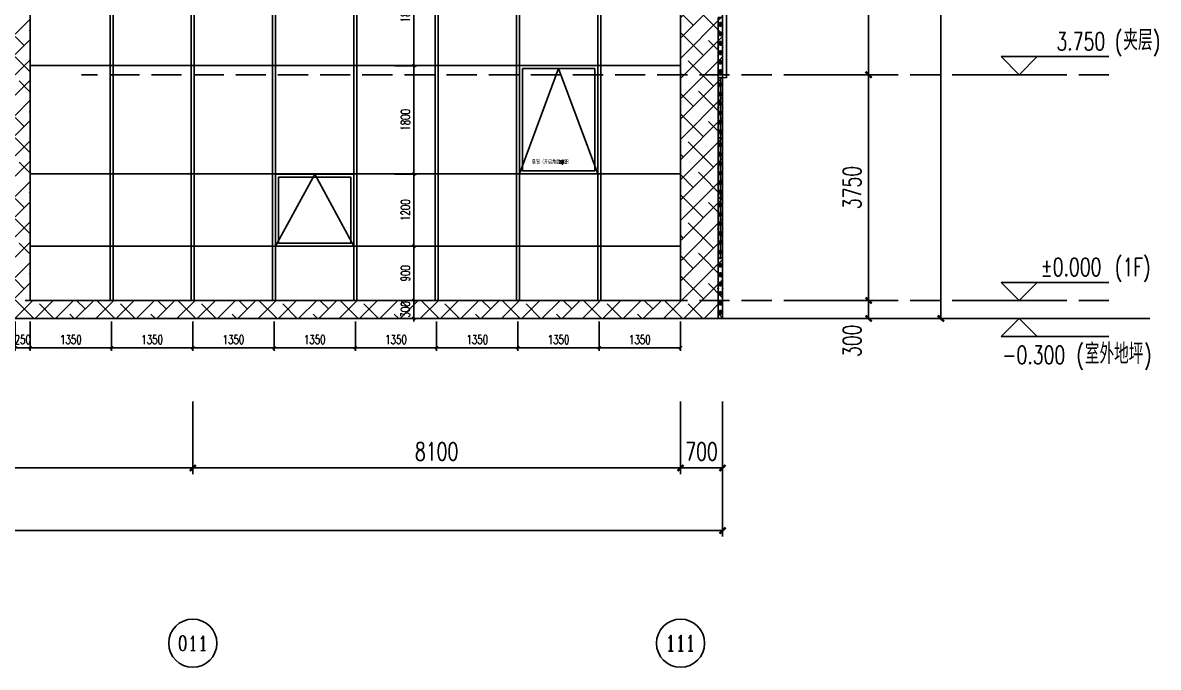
# Model space of a CAD drawing. Extents: x -2377130 to 293730, y -2 to 754590.
# Drawn here: x -2046682 to -2027820, y 511142 to 521851 of the extents above; entities that cross this region are included whole.
import ezdxf
from ezdxf.enums import TextEntityAlignment as Align

# ---------------------------------------------------------------- set-up
doc = ezdxf.new("R2010")
doc.units = 0
doc.header["$LTSCALE"] = 1000
doc.header["$MEASUREMENT"] = 0
doc.linetypes.add('__DASH', pattern=[0.35, 0.25, -0.1])
doc.linetypes.add('DOTE', pattern=[2.42, 2, -0.2, 0.02, -0.2])
doc.layers.get('Defpoints').update_dxf_attribs({"color": 210})
for name, color, linetype in [('A-AXIS-D', 1, 'Continuous'), ('A-AXIS-DOTE', 14, 'DOTE'), ('A-AXIS-DP', 126, 'Continuous'), ('A-HATCH-2', 251, 'Continuous'), ('A-LIN-V', 9, 'Continuous'), ('A-WINDOW', 140, 'Continuous'), ('A-门窗表显示尺寸', 160, 'Continuous'), ('AS-WALL', 40, 'Continuous'), ('DIM-照明', 3, 'Continuous'), ('DIM_ELEV', 3, 'Continuous'), ('EQUIP-照明', 3, 'Continuous'), ('PUB_TEXT', 7, 'Continuous')]:
    doc.layers.add(name, color=color, linetype=linetype)
doc.layers.add('A-WALL-HATCH', color=8, linetype='Continuous', lineweight=13)
doc.styles.add('_TCH_AXIS', font='COMPLEX', dxfattribs={"bigfont": 'GBCBIG'})
doc.styles.add('_TCH_DIM', font='SIMPLEX', dxfattribs={"bigfont": 'GBCBIG'})
doc.styles.add('_TCH_DIM_T3', font='SIMPLEX', dxfattribs={"width": 0.705882, "bigfont": 'GBCBIG'})
doc.styles.add('_TEL_DIM', font='SIMPLEX', dxfattribs={"width": 0.8, "height": 3.5, "bigfont": 'HZTXT'})
doc.styles.add('A-STANDARD', font='SIMPLEX', dxfattribs={"bigfont": 'GBCBIG'})
doc.dimstyles.new('_TCH_ARCH&&100', dxfattribs={"dimtxt": 297.5, "dimasz": 100, "dimexe": 100, "dimexo": 100, "dimgap": 126.25, "dimtad": 1, "dimdec": 0, "dimzin": 0, "dimdsep": 46, "dimtxsty": '_TCH_DIM_T3', "dimblk": 'ARCHTICK', "dimcen": 0.09, "dimclrt": 7, "dimazin": 2, "dimtfac": 1, "dimtdec": 0, "dimtix": 1, "dimtmove": 2, "dimatfit": 3, "dimfxl": 0, "dimtolj": 1, "dimtzin": 0, "dimarcsym": 0})
doc.dimstyles.new('_TCH_ARCH&&50', dxfattribs={"dimtxt": 148.75, "dimasz": 50, "dimexe": 50, "dimexo": 50, "dimgap": 63.125, "dimtad": 1, "dimdec": 0, "dimzin": 0, "dimdsep": 46, "dimtxsty": '_TCH_DIM_T3', "dimblk": 'ARCHTICK', "dimcen": 0.09, "dimclrt": 7, "dimazin": 2, "dimtfac": 1, "dimtdec": 0, "dimtix": 1, "dimtmove": 2, "dimatfit": 3, "dimfxl": 0, "dimtolj": 1, "dimtzin": 0, "dimarcsym": 0})
pattern_1 = [(45, (0, 0), (-168.379802, 168.379802), []), (135, (0, 0), (-505.139407, 168.379802), [595.3125, -357.1875])]

# ---------------------------------------------------------------- blocks, each defined once
blk = doc.blocks.new('34543')
at = {"layer": 'A-WINDOW', "color": 8}
for p, q in [((-2029402, 531687), (-2029402, 517237)), ((-2029352, 531687), (-2029352, 517237))]:
    blk.add_line(p, q, dxfattribs=at)
blk = doc.blocks.new('w42343')
at = {"layer": 'A-WINDOW', "color": 8}
blk.add_lwpolyline([(-2124382, 518137), (-2123732, 519337), (-2123082, 518137)], dxfattribs=at)
for points in [[(-2124382, 519337), (-2123082, 519337), (-2123082, 518137), (-2124382, 518137)], [(-2124332, 519287), (-2123132, 519287), (-2123132, 518187), (-2124332, 518187)]]:
    blk.add_lwpolyline(points, close=True, dxfattribs=at)
blk = doc.blocks.new('_ArchTick')
at = {"color": 0, "linetype": 'ByBlock', "const_width": 0.4}
blk.add_lwpolyline([(-0.5, -0.5), (0.5, 0.5)], dxfattribs=at)
blk = doc.blocks.new('*D594')
at = {"layer": 'A-AXIS-DP', "color": 0, "lineweight": -2}
for p, q in [((-2037107, 516887), (-2037107, 516400)), ((-2035757, 516887), (-2035757, 516400)), ((-2037107, 516450), (-2035757, 516450))]:
    blk.add_line(p, q, dxfattribs=at)
at = {"layer": 'Defpoints', "color": 0}
for p in [(-2037107, 516937), (-2035757, 516937), (-2035757, 516450)]:
    blk.add_point(p, dxfattribs=at)
at = {"layer": 'A-AXIS-DP', "color": 0, "lineweight": -2, "xscale": 50, "yscale": 50, "zscale": 50, "rotation": 180}
blk.add_blockref('_ArchTick', (-2037107, 516450), dxfattribs=at)
at = {"layer": 'A-AXIS-DP', "color": 0, "lineweight": -2, "xscale": 50, "yscale": 50, "zscale": 50}
blk.add_blockref('_ArchTick', (-2035757, 516450), dxfattribs=at)
at = {"layer": 'A-AXIS-DP', "color": 7, "insert": (-2036432, 516587), "char_height": 148.8, "attachment_point": 5, "style": '_TCH_DIM_T3'}
blk.add_mtext('\\A1;1350', dxfattribs=at)
blk = doc.blocks.new('*D593')
at = {"layer": 'A-AXIS-DP', "color": 0, "lineweight": -2}
for p, q in [((-2038457, 516887), (-2038457, 516400)), ((-2037107, 516887), (-2037107, 516400)), ((-2038457, 516450), (-2037107, 516450))]:
    blk.add_line(p, q, dxfattribs=at)
at = {"layer": 'Defpoints', "color": 0}
for p in [(-2038457, 516937), (-2037107, 516937), (-2037107, 516450)]:
    blk.add_point(p, dxfattribs=at)
at = {"layer": 'A-AXIS-DP', "color": 0, "lineweight": -2, "xscale": 50, "yscale": 50, "zscale": 50, "rotation": 180}
blk.add_blockref('_ArchTick', (-2038457, 516450), dxfattribs=at)
at = {"layer": 'A-AXIS-DP', "color": 0, "lineweight": -2, "xscale": 50, "yscale": 50, "zscale": 50}
blk.add_blockref('_ArchTick', (-2037107, 516450), dxfattribs=at)
at = {"layer": 'A-AXIS-DP', "color": 7, "insert": (-2037782, 516587), "char_height": 148.8, "attachment_point": 5, "style": '_TCH_DIM_T3'}
blk.add_mtext('\\A1;1350', dxfattribs=at)
blk = doc.blocks.new('*D592')
at = {"layer": 'A-AXIS-DP', "color": 0, "lineweight": -2}
for p, q in [((-2039807, 516887), (-2039807, 516400)), ((-2038457, 516887), (-2038457, 516400)), ((-2039807, 516450), (-2038457, 516450))]:
    blk.add_line(p, q, dxfattribs=at)
at = {"layer": 'Defpoints', "color": 0}
for p in [(-2039807, 516937), (-2038457, 516937), (-2038457, 516450)]:
    blk.add_point(p, dxfattribs=at)
at = {"layer": 'A-AXIS-DP', "color": 0, "lineweight": -2, "xscale": 50, "yscale": 50, "zscale": 50, "rotation": 180}
blk.add_blockref('_ArchTick', (-2039807, 516450), dxfattribs=at)
at = {"layer": 'A-AXIS-DP', "color": 0, "lineweight": -2, "xscale": 50, "yscale": 50, "zscale": 50}
blk.add_blockref('_ArchTick', (-2038457, 516450), dxfattribs=at)
at = {"layer": 'A-AXIS-DP', "color": 7, "insert": (-2039132, 516587), "char_height": 148.8, "attachment_point": 5, "style": '_TCH_DIM_T3'}
blk.add_mtext('\\A1;1350', dxfattribs=at)
blk = doc.blocks.new('*D591')
at = {"layer": 'A-AXIS-DP', "color": 0, "lineweight": -2}
for p, q in [((-2041157, 516887), (-2041157, 516400)), ((-2039807, 516887), (-2039807, 516400)), ((-2041157, 516450), (-2039807, 516450))]:
    blk.add_line(p, q, dxfattribs=at)
at = {"layer": 'Defpoints', "color": 0}
for p in [(-2041157, 516937), (-2039807, 516937), (-2039807, 516450)]:
    blk.add_point(p, dxfattribs=at)
at = {"layer": 'A-AXIS-DP', "color": 0, "lineweight": -2, "xscale": 50, "yscale": 50, "zscale": 50, "rotation": 180}
blk.add_blockref('_ArchTick', (-2041157, 516450), dxfattribs=at)
at = {"layer": 'A-AXIS-DP', "color": 0, "lineweight": -2, "xscale": 50, "yscale": 50, "zscale": 50}
blk.add_blockref('_ArchTick', (-2039807, 516450), dxfattribs=at)
at = {"layer": 'A-AXIS-DP', "color": 7, "insert": (-2040482, 516587), "char_height": 148.8, "attachment_point": 5, "style": '_TCH_DIM_T3'}
blk.add_mtext('\\A1;1350', dxfattribs=at)
blk = doc.blocks.new('*D590')
at = {"layer": 'A-AXIS-DP', "color": 0, "lineweight": -2}
for p, q in [((-2042507, 516887), (-2042507, 516400)), ((-2041157, 516887), (-2041157, 516400)), ((-2042507, 516450), (-2041157, 516450))]:
    blk.add_line(p, q, dxfattribs=at)
at = {"layer": 'Defpoints', "color": 0}
for p in [(-2042507, 516937), (-2041157, 516937), (-2041157, 516450)]:
    blk.add_point(p, dxfattribs=at)
at = {"layer": 'A-AXIS-DP', "color": 0, "lineweight": -2, "xscale": 50, "yscale": 50, "zscale": 50, "rotation": 180}
blk.add_blockref('_ArchTick', (-2042507, 516450), dxfattribs=at)
at = {"layer": 'A-AXIS-DP', "color": 0, "lineweight": -2, "xscale": 50, "yscale": 50, "zscale": 50}
blk.add_blockref('_ArchTick', (-2041157, 516450), dxfattribs=at)
at = {"layer": 'A-AXIS-DP', "color": 7, "insert": (-2041832, 516587), "char_height": 148.8, "attachment_point": 5, "style": '_TCH_DIM_T3'}
blk.add_mtext('\\A1;1350', dxfattribs=at)
blk = doc.blocks.new('*D589')
at = {"layer": 'A-AXIS-DP', "color": 0, "lineweight": -2}
for p, q in [((-2043857, 516887), (-2043857, 516400)), ((-2042507, 516887), (-2042507, 516400)), ((-2043857, 516450), (-2042507, 516450))]:
    blk.add_line(p, q, dxfattribs=at)
at = {"layer": 'Defpoints', "color": 0}
for p in [(-2043857, 516937), (-2042507, 516937), (-2042507, 516450)]:
    blk.add_point(p, dxfattribs=at)
at = {"layer": 'A-AXIS-DP', "color": 0, "lineweight": -2, "xscale": 50, "yscale": 50, "zscale": 50, "rotation": 180}
blk.add_blockref('_ArchTick', (-2043857, 516450), dxfattribs=at)
at = {"layer": 'A-AXIS-DP', "color": 0, "lineweight": -2, "xscale": 50, "yscale": 50, "zscale": 50}
blk.add_blockref('_ArchTick', (-2042507, 516450), dxfattribs=at)
at = {"layer": 'A-AXIS-DP', "color": 7, "insert": (-2043182, 516587), "char_height": 148.8, "attachment_point": 5, "style": '_TCH_DIM_T3'}
blk.add_mtext('\\A1;1350', dxfattribs=at)
blk = doc.blocks.new('*D588')
at = {"layer": 'A-AXIS-DP', "color": 0, "lineweight": -2}
for p, q in [((-2045207, 516887), (-2045207, 516400)), ((-2043857, 516887), (-2043857, 516400)), ((-2045207, 516450), (-2043857, 516450))]:
    blk.add_line(p, q, dxfattribs=at)
at = {"layer": 'Defpoints', "color": 0}
for p in [(-2045207, 516937), (-2043857, 516937), (-2043857, 516450)]:
    blk.add_point(p, dxfattribs=at)
at = {"layer": 'A-AXIS-DP', "color": 0, "lineweight": -2, "xscale": 50, "yscale": 50, "zscale": 50, "rotation": 180}
blk.add_blockref('_ArchTick', (-2045207, 516450), dxfattribs=at)
at = {"layer": 'A-AXIS-DP', "color": 0, "lineweight": -2, "xscale": 50, "yscale": 50, "zscale": 50}
blk.add_blockref('_ArchTick', (-2043857, 516450), dxfattribs=at)
at = {"layer": 'A-AXIS-DP', "color": 7, "insert": (-2044532, 516587), "char_height": 148.8, "attachment_point": 5, "style": '_TCH_DIM_T3'}
blk.add_mtext('\\A1;1350', dxfattribs=at)
blk = doc.blocks.new('*D587')
at = {"layer": 'A-AXIS-DP', "color": 0, "lineweight": -2}
for p, q in [((-2046557, 516887), (-2046557, 516400)), ((-2045207, 516887), (-2045207, 516400)), ((-2046557, 516450), (-2045207, 516450))]:
    blk.add_line(p, q, dxfattribs=at)
at = {"layer": 'Defpoints', "color": 0}
for p in [(-2046557, 516937), (-2045207, 516937), (-2045207, 516450)]:
    blk.add_point(p, dxfattribs=at)
at = {"layer": 'A-AXIS-DP', "color": 0, "lineweight": -2, "xscale": 50, "yscale": 50, "zscale": 50, "rotation": 180}
blk.add_blockref('_ArchTick', (-2046557, 516450), dxfattribs=at)
at = {"layer": 'A-AXIS-DP', "color": 0, "lineweight": -2, "xscale": 50, "yscale": 50, "zscale": 50}
blk.add_blockref('_ArchTick', (-2045207, 516450), dxfattribs=at)
at = {"layer": 'A-AXIS-DP', "color": 7, "insert": (-2045882, 516587), "char_height": 148.8, "attachment_point": 5, "style": '_TCH_DIM_T3'}
blk.add_mtext('\\A1;1350', dxfattribs=at)
blk = doc.blocks.new('*D586')
at = {"layer": 'A-AXIS-DP', "color": 0, "lineweight": -2}
for p, q in [((-2046807, 516887), (-2046807, 516400)), ((-2046557, 516887), (-2046557, 516400)), ((-2046807, 516450), (-2046857, 516450)), ((-2046807, 516450), (-2046557, 516450)), ((-2046557, 516450), (-2046507, 516450))]:
    blk.add_line(p, q, dxfattribs=at)
at = {"layer": 'Defpoints', "color": 0}
for p in [(-2046807, 516937), (-2046557, 516937), (-2046557, 516450)]:
    blk.add_point(p, dxfattribs=at)
at = {"layer": 'A-AXIS-DP', "color": 0, "lineweight": -2, "xscale": 50, "yscale": 50, "zscale": 50}
blk.add_blockref('_ArchTick', (-2046807, 516450), dxfattribs=at)
at = {"layer": 'A-AXIS-DP', "color": 0, "lineweight": -2, "xscale": 50, "yscale": 50, "zscale": 50, "rotation": 180}
blk.add_blockref('_ArchTick', (-2046557, 516450), dxfattribs=at)
at = {"layer": 'A-AXIS-DP', "color": 7, "insert": (-2046682, 516587), "char_height": 148.8, "attachment_point": 5, "style": '_TCH_DIM_T3'}
blk.add_mtext('\\A1;250', dxfattribs=at)
blk = doc.blocks.new('*D557')
at = {"layer": 'A-AXIS-DP', "color": 0, "lineweight": -2}
for p, q in [((-2040505, 517237), (-2040137, 517237)), ((-2040187, 517237), (-2040187, 517287)), ((-2040187, 516937), (-2040187, 517237)), ((-2040505, 516937), (-2040137, 516937)), ((-2040187, 516937), (-2040187, 516887))]:
    blk.add_line(p, q, dxfattribs=at)
at = {"layer": 'Defpoints', "color": 0}
for p in [(-2040555, 517237), (-2040187, 517237), (-2040555, 516937)]:
    blk.add_point(p, dxfattribs=at)
at = {"layer": 'A-AXIS-DP', "color": 0, "lineweight": -2, "xscale": 50, "yscale": 50, "zscale": 50}
for p, rotation in [((-2040187, 517237), 270), ((-2040187, 516937), 90)]:
    blk.add_blockref('_ArchTick', p, dxfattribs=dict(at, rotation=rotation))
at = {"layer": 'A-AXIS-DP', "color": 7, "insert": (-2040325, 517087), "char_height": 148.8, "attachment_point": 5, "rotation": 90, "style": '_TCH_DIM_T3'}
blk.add_mtext('\\A1;300', dxfattribs=at)
blk = doc.blocks.new('*D556')
at = {"layer": 'A-AXIS-DP', "color": 0, "lineweight": -2}
for p, q in [((-2040505, 518137), (-2040137, 518137)), ((-2040187, 517237), (-2040187, 518137)), ((-2040505, 517237), (-2040137, 517237))]:
    blk.add_line(p, q, dxfattribs=at)
at = {"layer": 'Defpoints', "color": 0}
for p in [(-2040555, 518137), (-2040187, 518137), (-2040555, 517237)]:
    blk.add_point(p, dxfattribs=at)
at = {"layer": 'A-AXIS-DP', "color": 0, "lineweight": -2, "xscale": 50, "yscale": 50, "zscale": 50}
for p, rotation in [((-2040187, 518137), 90), ((-2040187, 517237), 270)]:
    blk.add_blockref('_ArchTick', p, dxfattribs=dict(at, rotation=rotation))
at = {"layer": 'A-AXIS-DP', "color": 7, "insert": (-2040325, 517687), "char_height": 148.8, "attachment_point": 5, "rotation": 90, "style": '_TCH_DIM_T3'}
blk.add_mtext('\\A1;900', dxfattribs=at)
blk = doc.blocks.new('*D555')
at = {"layer": 'A-AXIS-DP', "color": 0, "lineweight": -2}
for p, q in [((-2040505, 519337), (-2040137, 519337)), ((-2040187, 518137), (-2040187, 519337)), ((-2040505, 518137), (-2040137, 518137))]:
    blk.add_line(p, q, dxfattribs=at)
at = {"layer": 'Defpoints', "color": 0}
for p in [(-2040555, 519337), (-2040187, 519337), (-2040555, 518137)]:
    blk.add_point(p, dxfattribs=at)
at = {"layer": 'A-AXIS-DP', "color": 0, "lineweight": -2, "xscale": 50, "yscale": 50, "zscale": 50}
for p, rotation in [((-2040187, 519337), 90), ((-2040187, 518137), 270)]:
    blk.add_blockref('_ArchTick', p, dxfattribs=dict(at, rotation=rotation))
at = {"layer": 'A-AXIS-DP', "color": 7, "insert": (-2040325, 518737), "char_height": 148.8, "attachment_point": 5, "rotation": 90, "style": '_TCH_DIM_T3'}
blk.add_mtext('\\A1;1200', dxfattribs=at)
blk = doc.blocks.new('*D554')
at = {"layer": 'A-AXIS-DP', "color": 0, "lineweight": -2}
for p, q in [((-2040505, 521137), (-2040137, 521137)), ((-2040187, 519337), (-2040187, 521137)), ((-2040505, 519337), (-2040137, 519337))]:
    blk.add_line(p, q, dxfattribs=at)
at = {"layer": 'Defpoints', "color": 0}
for p in [(-2040555, 521137), (-2040187, 521137), (-2040555, 519337)]:
    blk.add_point(p, dxfattribs=at)
at = {"layer": 'A-AXIS-DP', "color": 0, "lineweight": -2, "xscale": 50, "yscale": 50, "zscale": 50}
for p, rotation in [((-2040187, 521137), 90), ((-2040187, 519337), 270)]:
    blk.add_blockref('_ArchTick', p, dxfattribs=dict(at, rotation=rotation))
at = {"layer": 'A-AXIS-DP', "color": 7, "insert": (-2040325, 520237), "char_height": 148.8, "attachment_point": 5, "rotation": 90, "style": '_TCH_DIM_T3'}
blk.add_mtext('\\A1;1800', dxfattribs=at)
blk = doc.blocks.new('*D553')
at = {"layer": 'A-AXIS-DP', "color": 0, "lineweight": -2}
for p, q in [((-2040505, 522937), (-2040137, 522937)), ((-2040187, 521137), (-2040187, 522937)), ((-2040505, 521137), (-2040137, 521137))]:
    blk.add_line(p, q, dxfattribs=at)
at = {"layer": 'Defpoints', "color": 0}
for p in [(-2040555, 522937), (-2040187, 522937), (-2040555, 521137)]:
    blk.add_point(p, dxfattribs=at)
at = {"layer": 'A-AXIS-DP', "color": 0, "lineweight": -2, "xscale": 50, "yscale": 50, "zscale": 50}
for p, rotation in [((-2040187, 522937), 90), ((-2040187, 521137), 270)]:
    blk.add_blockref('_ArchTick', p, dxfattribs=dict(at, rotation=rotation))
at = {"layer": 'A-AXIS-DP', "color": 7, "insert": (-2040325, 522037), "char_height": 148.8, "attachment_point": 5, "rotation": 90, "style": '_TCH_DIM_T3'}
blk.add_mtext('\\A1;1800', dxfattribs=at)
blk = doc.blocks.new('*D457')
at = {"layer": 'A-AXIS-D', "color": 0, "lineweight": -2}
for p, q in [((-2051957, 515560), (-2051957, 514353)), ((-2043857, 515560), (-2043857, 514353)), ((-2051957, 514453), (-2043857, 514453))]:
    blk.add_line(p, q, dxfattribs=at)
at = {"layer": 'Defpoints', "color": 0}
for p in [(-2051957, 515660), (-2043857, 515660), (-2043857, 514453)]:
    blk.add_point(p, dxfattribs=at)
at = {"layer": 'A-AXIS-D', "color": 0, "lineweight": -2, "xscale": 100, "yscale": 100, "zscale": 100, "rotation": 180}
blk.add_blockref('_ArchTick', (-2051957, 514453), dxfattribs=at)
at = {"layer": 'A-AXIS-D', "color": 0, "lineweight": -2, "xscale": 100, "yscale": 100, "zscale": 100}
blk.add_blockref('_ArchTick', (-2043857, 514453), dxfattribs=at)
at = {"layer": 'A-AXIS-D', "color": 7, "insert": (-2047907, 514728), "char_height": 297.5, "attachment_point": 5, "style": '_TCH_DIM_T3'}
blk.add_mtext('\\A1;8100', dxfattribs=at)
blk = doc.blocks.new('*D456')
at = {"layer": 'A-AXIS-D', "color": 0, "lineweight": -2}
for p, q in [((-2043857, 515560), (-2043857, 514353)), ((-2035757, 515560), (-2035757, 514353)), ((-2043857, 514453), (-2035757, 514453))]:
    blk.add_line(p, q, dxfattribs=at)
at = {"layer": 'Defpoints', "color": 0}
for p in [(-2043857, 515660), (-2035757, 515660), (-2035757, 514453)]:
    blk.add_point(p, dxfattribs=at)
at = {"layer": 'A-AXIS-D', "color": 0, "lineweight": -2, "xscale": 100, "yscale": 100, "zscale": 100, "rotation": 180}
blk.add_blockref('_ArchTick', (-2043857, 514453), dxfattribs=at)
at = {"layer": 'A-AXIS-D', "color": 0, "lineweight": -2, "xscale": 100, "yscale": 100, "zscale": 100}
blk.add_blockref('_ArchTick', (-2035757, 514453), dxfattribs=at)
at = {"layer": 'A-AXIS-D', "color": 7, "insert": (-2039807, 514728), "char_height": 297.5, "attachment_point": 5, "style": '_TCH_DIM_T3'}
blk.add_mtext('\\A1;8100', dxfattribs=at)
blk = doc.blocks.new('*D455')
at = {"layer": 'A-AXIS-D', "color": 0, "lineweight": -2}
for p, q in [((-2035757, 515560), (-2035757, 514353)), ((-2035057, 515560), (-2035057, 514353)), ((-2035757, 514453), (-2035057, 514453))]:
    blk.add_line(p, q, dxfattribs=at)
at = {"layer": 'Defpoints', "color": 0}
for p in [(-2035757, 515660), (-2035057, 515660), (-2035057, 514453)]:
    blk.add_point(p, dxfattribs=at)
at = {"layer": 'A-AXIS-D', "color": 0, "lineweight": -2, "xscale": 100, "yscale": 100, "zscale": 100, "rotation": 180}
blk.add_blockref('_ArchTick', (-2035757, 514453), dxfattribs=at)
at = {"layer": 'A-AXIS-D', "color": 0, "lineweight": -2, "xscale": 100, "yscale": 100, "zscale": 100}
blk.add_blockref('_ArchTick', (-2035057, 514453), dxfattribs=at)
at = {"layer": 'A-AXIS-D', "color": 7, "insert": (-2035407, 514728), "char_height": 297.5, "attachment_point": 5, "style": '_TCH_DIM_T3'}
blk.add_mtext('\\A1;700', dxfattribs=at)
blk = doc.blocks.new('*D420')
at = {"layer": 'A-AXIS-D', "color": 0, "lineweight": -2}
for p, q in [((-2032665, 531637), (-2031332, 531637)), ((-2031432, 516937), (-2031432, 531637)), ((-2032665, 516937), (-2031332, 516937))]:
    blk.add_line(p, q, dxfattribs=at)
at = {"layer": 'Defpoints', "color": 0}
for p in [(-2032765, 531637), (-2031432, 531637), (-2032765, 516937)]:
    blk.add_point(p, dxfattribs=at)
at = {"layer": 'A-AXIS-D', "color": 0, "lineweight": -2, "xscale": 100, "yscale": 100, "zscale": 100}
for p, rotation in [((-2031432, 531637), 90), ((-2031432, 516937), 270)]:
    blk.add_blockref('_ArchTick', p, dxfattribs=dict(at, rotation=rotation))
at = {"layer": 'A-AXIS-D', "color": 7, "insert": (-2031707, 524287), "char_height": 297.5, "attachment_point": 5, "rotation": 90, "style": '_TCH_DIM_T3'}
blk.add_mtext('\\A1;14700', dxfattribs=at)
blk = doc.blocks.new('*D419')
at = {"layer": 'A-AXIS-D', "color": 0, "lineweight": -2}
for p, q in [((-2033865, 517237), (-2032532, 517237)), ((-2032632, 516937), (-2032632, 517237)), ((-2033865, 516937), (-2032532, 516937))]:
    blk.add_line(p, q, dxfattribs=at)
at = {"layer": 'Defpoints', "color": 0}
for p in [(-2033965, 517237), (-2032632, 517237), (-2033965, 516937)]:
    blk.add_point(p, dxfattribs=at)
at = {"layer": 'A-AXIS-D', "color": 0, "lineweight": -2, "xscale": 100, "yscale": 100, "zscale": 100}
for p, rotation in [((-2032632, 517237), 90), ((-2032632, 516937), 270)]:
    blk.add_blockref('_ArchTick', p, dxfattribs=dict(at, rotation=rotation))
at = {"layer": 'A-AXIS-D', "color": 7, "insert": (-2032907, 516567), "char_height": 297.5, "attachment_point": 5, "rotation": 90, "style": '_TCH_DIM_T3'}
blk.add_mtext('\\A1;300', dxfattribs=at)
blk = doc.blocks.new('*D418')
at = {"layer": 'A-AXIS-D', "color": 0, "lineweight": -2}
for p, q in [((-2033865, 520987), (-2032532, 520987)), ((-2032632, 517237), (-2032632, 520987)), ((-2033865, 517237), (-2032532, 517237))]:
    blk.add_line(p, q, dxfattribs=at)
at = {"layer": 'Defpoints', "color": 0}
for p in [(-2033965, 520987), (-2032632, 520987), (-2033965, 517237)]:
    blk.add_point(p, dxfattribs=at)
at = {"layer": 'A-AXIS-D', "color": 0, "lineweight": -2, "xscale": 100, "yscale": 100, "zscale": 100}
for p, rotation in [((-2032632, 520987), 90), ((-2032632, 517237), 270)]:
    blk.add_blockref('_ArchTick', p, dxfattribs=dict(at, rotation=rotation))
at = {"layer": 'A-AXIS-D', "color": 7, "insert": (-2032907, 519112), "char_height": 297.5, "attachment_point": 5, "rotation": 90, "style": '_TCH_DIM_T3'}
blk.add_mtext('\\A1;3750', dxfattribs=at)
blk = doc.blocks.new('*D417')
at = {"layer": 'A-AXIS-D', "color": 0, "lineweight": -2}
for p, q in [((-2033865, 524737), (-2032532, 524737)), ((-2032632, 520987), (-2032632, 524737)), ((-2033865, 520987), (-2032532, 520987))]:
    blk.add_line(p, q, dxfattribs=at)
at = {"layer": 'Defpoints', "color": 0}
for p in [(-2033965, 524737), (-2032632, 524737), (-2033965, 520987)]:
    blk.add_point(p, dxfattribs=at)
at = {"layer": 'A-AXIS-D', "color": 0, "lineweight": -2, "xscale": 100, "yscale": 100, "zscale": 100}
for p, rotation in [((-2032632, 524737), 90), ((-2032632, 520987), 270)]:
    blk.add_blockref('_ArchTick', p, dxfattribs=dict(at, rotation=rotation))
at = {"layer": 'A-AXIS-D', "color": 7, "insert": (-2032907, 522862), "char_height": 297.5, "attachment_point": 5, "rotation": 90, "style": '_TCH_DIM_T3'}
blk.add_mtext('\\A1;3750', dxfattribs=at)
blk = doc.blocks.new('*D414')
at = {"layer": 'A-AXIS-D', "color": 0, "lineweight": -2}
for p, q in [((-2126457, 515146), (-2126457, 513313)), ((-2035057, 515146), (-2035057, 513313)), ((-2126457, 513413), (-2035057, 513413))]:
    blk.add_line(p, q, dxfattribs=at)
at = {"layer": 'Defpoints', "color": 0}
for p in [(-2126457, 515246), (-2035057, 515246), (-2035057, 513413)]:
    blk.add_point(p, dxfattribs=at)
at = {"layer": 'A-AXIS-D', "color": 0, "lineweight": -2, "xscale": 100, "yscale": 100, "zscale": 100, "rotation": 180}
blk.add_blockref('_ArchTick', (-2126457, 513413), dxfattribs=at)
at = {"layer": 'A-AXIS-D', "color": 0, "lineweight": -2, "xscale": 100, "yscale": 100, "zscale": 100}
blk.add_blockref('_ArchTick', (-2035057, 513413), dxfattribs=at)
at = {"layer": 'A-AXIS-D', "color": 7, "insert": (-2080757, 513688), "char_height": 297.5, "attachment_point": 5, "style": '_TCH_DIM_T3'}
blk.add_mtext('\\A1;91400', dxfattribs=at)
blk = doc.blocks.new('12ZA')
at = {"color": 3}
for p, q in [((11454727, 202786), (11455727, 202786)), ((11454727, 202712), (11454727, 202786)), ((11454812, 202763), (11454871, 202763)), ((11454812, 202734), (11454812, 202763)), ((11454871, 202763), (11454871, 202734)), ((11454969, 202763), (11455028, 202763)), ((11454969, 202734), (11454969, 202763)), ((11455028, 202763), (11455028, 202734)), ((11455126, 202763), (11455185, 202763)), ((11455126, 202734), (11455126, 202763)), ((11455185, 202763), (11455185, 202734)), ((11455283, 202763), (11455342, 202763)), ((11455283, 202734), (11455283, 202763)), ((11455342, 202763), (11455342, 202734)), ((11455439, 202763), (11455499, 202763)), ((11455439, 202734), (11455439, 202763)), ((11455499, 202763), (11455499, 202734)), ((11455596, 202763), (11455656, 202763)), ((11455596, 202734), (11455596, 202763)), ((11455656, 202763), (11455656, 202734)), ((11455727, 202712), (11455727, 202786)), ((11454727, 202712), (11454727, 202737)), ((11455727, 202712), (11454727, 202712)), ((11454871, 202734), (11454812, 202734)), ((11455028, 202734), (11454969, 202734)), ((11455185, 202734), (11455126, 202734)), ((11455342, 202734), (11455283, 202734)), ((11455499, 202734), (11455439, 202734)), ((11455656, 202734), (11455596, 202734)), ((11455727, 202737), (11455727, 202712))]:
    blk.add_line(p, q, dxfattribs=at)
for p in [(11455227, 202786), (11455227, 202786), (11455227, 202786), (11454727, 202749), (11454727, 202749), (11454727, 202749), (11455227, 202712), (11455227, 202712), (11455227, 202712), (11455727, 202749), (11455727, 202749), (11455727, 202749), (11455727, 202749), (11455727, 202749)]:
    blk.add_point(p, dxfattribs=at)
at = {"color": 3, "style": '_TEL_DIM', "flags": 1}
for tag in ['REMARK', 'A']:
    blk.add_attdef(tag, text='', height=0.01, dxfattribs=at).set_placement((11455227, 202712), align=Align.MIDDLE_CENTER)
blk = doc.blocks.new('$equip_U$00000141(SEELE-PC)')
at = {"color": 8}
for p in [(-1, 0), (0, 0.074), (0, -0.074), (1, -0.024)]:
    blk.add_point(p, dxfattribs=at)
at = {"color": 8, "xscale": 0.002, "yscale": 0.002, "zscale": 0.002}
blk.add_blockref('12ZA', (-22910.454, -405.497), dxfattribs=at)
at = {"color": 7, "style": '_TEL_DIM', "flags": 1}
for tag in ['A', 'REMARK']:
    blk.add_attdef(tag, text='', height=0.00002, dxfattribs=at).set_placement((0, 0), align=Align.MIDDLE_CENTER)
blk = doc.blocks.new('$equip_U$00000080(LAPTOP-0UNQ9FSO)')
at = {"color": 4}
blk.add_blockref('$equip_U$00000141(SEELE-PC)', (1, 0.074), dxfattribs=at)
at = {"color": 7, "style": '_TEL_DIM', "flags": 1}
for tag in ['A', 'REMARK']:
    blk.add_attdef(tag, text='', height=0.00002, dxfattribs=at).set_placement((0, 0), align=Align.MIDDLE_CENTER)

msp = doc.modelspace()

# ---------------------------------------------------------------- hatches: boundary and pattern name
at = {"layer": 'A-HATCH-2'}
h = msp.add_hatch(dxfattribs=at)
h.set_pattern_fill('ANSI38', color=8, scale=150)
h.set_pattern_definition(pattern_1)
h.paths.add_polyline_path([(-2046806.9, 531687.5), (-2046556.9, 531687.5), (-2046556.9, 516937.5), (-2046806.9, 516937.5)])
h = msp.add_hatch(dxfattribs=at)
h.set_pattern_fill('ANSI38', color=8, scale=150)
h.set_pattern_definition(pattern_1)
h.paths.add_polyline_path([(-2035056.9, 531687.5), (-2035756.9, 531687.5), (-2035756.9, 517237.5), (-2046556.9, 517237.5), (-2046556.9, 516937.5), (-2035056.9, 516937.5)])

# ---------------------------------------------------------------- linework, layer by layer
at = {"layer": 'A-AXIS-D', "color": 8}
for centre in [(-2043856.9, 511541.7), (-2035755.8, 511541.7)]:
    msp.add_circle(centre, 400, dxfattribs=at)
at = {"layer": 'A-AXIS-DOTE', "color": 8, "linetype": '__DASH', "ltscale": 2}
for p, q in [((-2028641.9, 520987.5), (-2045705.5, 520987.5)), ((-2028641.9, 517237.5), (-2131130, 517237.5))]:
    msp.add_line(p, q, dxfattribs=at)
at = {"layer": 'A-HATCH-2', "color": 8}
for p, q in [((-2046556.9, 521137.5), (-2035756.9, 521137.5)), ((-2046556.9, 519337.5), (-2035756.9, 519337.5)), ((-2046556.9, 518137.5), (-2035756.9, 518137.5)), ((-2046556.9, 517237.5), (-2035756.9, 517237.5))]:
    msp.add_line(p, q, dxfattribs=at)
at = {"layer": 'A-LIN-V', "color": 8}
for p, q in [((-2035056.9, 531737.5), (-2035056.9, 516937.5)), ((-2046556.9, 531687.5), (-2046556.9, 517237.5)), ((-2035756.9, 531687.5), (-2035756.9, 517237.5)), ((-2046556.9, 517237.5), (-2035756.9, 517237.5))]:
    msp.add_line(p, q, dxfattribs=at)
at = {"layer": 'A-WINDOW', "color": 8}
for points in [[(-2038431.9, 521137.5), (-2037131.9, 521137.5), (-2037131.9, 519337.5), (-2038431.9, 519337.5)], [(-2038381.9, 521087.5), (-2037181.9, 521087.5), (-2037181.9, 519387.5), (-2038381.9, 519387.5)]]:
    msp.add_lwpolyline(points, close=True, dxfattribs=at)
msp.add_lwpolyline([(-2038431.9, 519337.5), (-2037781.9, 521087.5), (-2037131.9, 519337.5)], dxfattribs=at)
at = {"layer": 'AS-WALL', "color": 8}
msp.add_line((-2130660, 516937.5), (-2027960, 516937.5), dxfattribs=at)
at = {"layer": 'DIM-照明', "color": 6}
msp.add_lwpolyline([(-2095170, 531890), (-2095170, 531840), (-2034990, 531840), (-2034990, 520940), (-2035090, 520937.5), (-2035090, 517937.5)], dxfattribs=at)
at = {"layer": 'DIM_ELEV', "color": 8}
for p, q in [((-2030129.9, 520987.5), (-2030429.9, 521287.5)), ((-2030429.9, 521287.5), (-2028641.9, 521287.5)), ((-2030129.9, 520987.5), (-2029829.9, 521287.5)), ((-2030829.9, 520987.5), (-2029829.9, 520987.5)), ((-2030129.9, 517237.5), (-2030429.9, 517537.5)), ((-2030429.9, 517537.5), (-2028641.9, 517537.5)), ((-2030129.9, 517237.5), (-2029829.9, 517537.5)), ((-2030829.9, 517237.5), (-2029829.9, 517237.5)), ((-2030829.9, 516937.5), (-2029829.9, 516937.5)), ((-2030129.9, 516937.5), (-2030429.9, 516637.5)), ((-2030129.9, 516937.5), (-2029829.9, 516637.5)), ((-2030429.9, 516637.5), (-2028641.9, 516637.5))]:
    msp.add_line(p, q, dxfattribs=at)

# ---------------------------------------------------------------- block references
at = {"layer": 'A-LIN-V', "color": 8}
msp.add_blockref('34543', (-15830, 0), dxfattribs=at)
at = {"layer": 'A-LIN-V', "color": 8, "xscale": -1}
for p in [(-4073233.9, 0), (-4071883.9, 0), (-4070533.9, 0), (-4069183.9, 0), (-4067833.9, 0), (-4066483.9, 0)]:
    msp.add_blockref('34543', p, dxfattribs=at)
at = {"layer": 'A-WALL-HATCH', "color": 8}
msp.add_blockref('w42343', (81900, 0), dxfattribs=at)
at = {"layer": 'EQUIP-照明', "color": 8, "xscale": 500, "yscale": 500, "zscale": 500, "rotation": 270}
for p in [(-2035130.9, 521937.5), (-2035130.9, 520937.5), (-2035130.9, 519937.5), (-2035130.9, 518937.5), (-2035130.9, 517937.5)]:
    msp.add_blockref('$equip_U$00000080(LAPTOP-0UNQ9FSO)', p, dxfattribs=at)

# ---------------------------------------------------------------- texts
at = {"layer": 'A-门窗表显示尺寸', "color": 8, "style": 'A-STANDARD'}
for s, p in [('悬窗（开启角度大于', (-2038226.6, 519503.4)), ('度）', (-2037704.2, 519503.4))]:
    msp.add_text(s, height=67.52, dxfattribs=at).set_placement(p)
at = {"layer": 'A-门窗表显示尺寸', "color": 8, "style": 'A-STANDARD', "width": 0.705882}
msp.add_text('70', height=59.5, dxfattribs=at).set_placement((-2037784.2, 519503.4))
at = {"layer": 'PUB_TEXT', "color": 8, "style": '_TCH_DIM', "width": 0.705882}
for s, p in [('(', (-2028541.9, 521392.5)), (')', (-2027910.4, 521392.5)), ('3.750', (-2029511.9, 521392.5)), ('%%P0.000', (-2029771.9, 517642.5)), ('(1F)', (-2028541.9, 517642.5)), ('-0.300', (-2030410, 516182.5)), ('(', (-2029180, 516182.5)), (')', (-2028057, 516182.5))]:
    msp.add_text(s, height=297.5, dxfattribs=at).set_placement(p)
at = {"layer": 'PUB_TEXT', "color": 8, "style": '_TCH_DIM'}
for s, p in [('夹层', (-2028401.9, 521392.5)), ('室外地坪', (-2029040, 516182.5))]:
    msp.add_text(s, height=337.59, dxfattribs=at).set_placement(p)
at = {"layer": 'PUB_TEXT', "color": 8, "style": '_TCH_AXIS'}
for s, height, p, p2 in [('011', 241.21, (-2044109.6, 511421.1), (-2043604.2, 511421.1)), ('111', 265.5, (-2036002.3, 511409), (-2035509.3, 511409))]:
    msp.add_text(s, height=height, dxfattribs=at).set_placement(p, p2, align=Align.FIT)

# ---------------------------------------------------------------- dimensions: what is measured, and where the dimension line sits
at = {"layer": 'A-AXIS-D', "color": 8}
for p1, p2, picture, middle in [((-2032764.9, 516937.5), (-2032764.9, 531637.5), '*D420', (-2031706.6, 524287.5)), ((-2033964.9, 520987.5), (-2033964.9, 524737.5), '*D417', (-2032906.6, 522862.5)), ((-2033964.9, 517237.5), (-2033964.9, 520987.5), '*D418', (-2032906.6, 519112.5))]:
    dim = msp.add_aligned_dim(p1=p1, p2=p2, distance=-1333.3, dimstyle='_TCH_ARCH&&100', dxfattribs=at)
    dim.commit()
    dim.dimension.update_dxf_attribs({"geometry": picture, "text_midpoint": middle})
dim = msp.add_linear_dim(base=(-2032631.6, 517237.5), p1=(-2033964.9, 516937.5), p2=(-2033964.9, 517237.5), angle=90, dimstyle='_TCH_ARCH&&100', dxfattribs=at)
dim.commit()
dim.dimension.update_dxf_attribs({"geometry": '*D419', "text_midpoint": (-2032906.6, 516567.5), "dimtype": 161})
for base, p1, p2, picture, middle in [((-2043856.9, 514453.4), (-2051956.9, 515660), (-2043856.9, 515660), '*D457', (-2047906.9, 514728.4)), ((-2035756.9, 514453.4), (-2043856.9, 515660), (-2035756.9, 515660), '*D456', (-2039806.9, 514728.4)), ((-2035056.9, 514453.4), (-2035756.9, 515660), (-2035056.9, 515660), '*D455', (-2035406.9, 514728.4)), ((-2035056.9, 513413.4), (-2126456.9, 515246.1), (-2035056.9, 515246.1), '*D414', (-2080756.9, 513688.4))]:
    dim = msp.add_linear_dim(base=base, p1=p1, p2=p2, angle=0, dimstyle='_TCH_ARCH&&100', override={"dimgap": 0}, dxfattribs=at)
    dim.commit()
    dim.dimension.update_dxf_attribs({"geometry": picture, "text_midpoint": middle, "dimtype": 161})
at = {"layer": 'A-AXIS-DP', "color": 8}
for p1, p2, distance, picture, middle in [((-2040555, 521137.5), (-2040555, 522937.5), -368, '*D553', (-2040324.5, 522037.5)), ((-2040555, 519337.5), (-2040555, 521137.5), -368, '*D554', (-2040324.5, 520237.5)), ((-2040555, 518137.5), (-2040555, 519337.5), -368, '*D555', (-2040324.5, 518737.5)), ((-2040555, 517237.5), (-2040555, 518137.5), -368, '*D556', (-2040324.5, 517687.5)), ((-2040555, 516937.5), (-2040555, 517237.5), -368, '*D557', (-2040324.5, 517087.5)), ((-2046806.9, 516937.5), (-2046556.9, 516937.5), -487.5, '*D586', (-2046681.9, 516587.5)), ((-2046556.9, 516937.5), (-2045206.9, 516937.5), -487.5, '*D587', (-2045881.9, 516587.5)), ((-2045206.9, 516937.5), (-2043856.9, 516937.5), -487.5, '*D588', (-2044531.9, 516587.5)), ((-2043856.9, 516937.5), (-2042506.9, 516937.5), -487.5, '*D589', (-2043181.9, 516587.5)), ((-2042506.9, 516937.5), (-2041156.9, 516937.5), -487.5, '*D590', (-2041831.9, 516587.5)), ((-2041156.9, 516937.5), (-2039806.9, 516937.5), -487.5, '*D591', (-2040481.9, 516587.5)), ((-2039806.9, 516937.5), (-2038456.9, 516937.5), -487.5, '*D592', (-2039131.9, 516587.5)), ((-2038456.9, 516937.5), (-2037106.9, 516937.5), -487.5, '*D593', (-2037781.9, 516587.5)), ((-2037106.9, 516937.5), (-2035756.9, 516937.5), -487.5, '*D594', (-2036431.9, 516587.5))]:
    dim = msp.add_aligned_dim(p1=p1, p2=p2, distance=distance, dimstyle='_TCH_ARCH&&50', dxfattribs=at)
    dim.commit()
    dim.dimension.update_dxf_attribs({"geometry": picture, "text_midpoint": middle})

doc.saveas('drawing.dxf')
